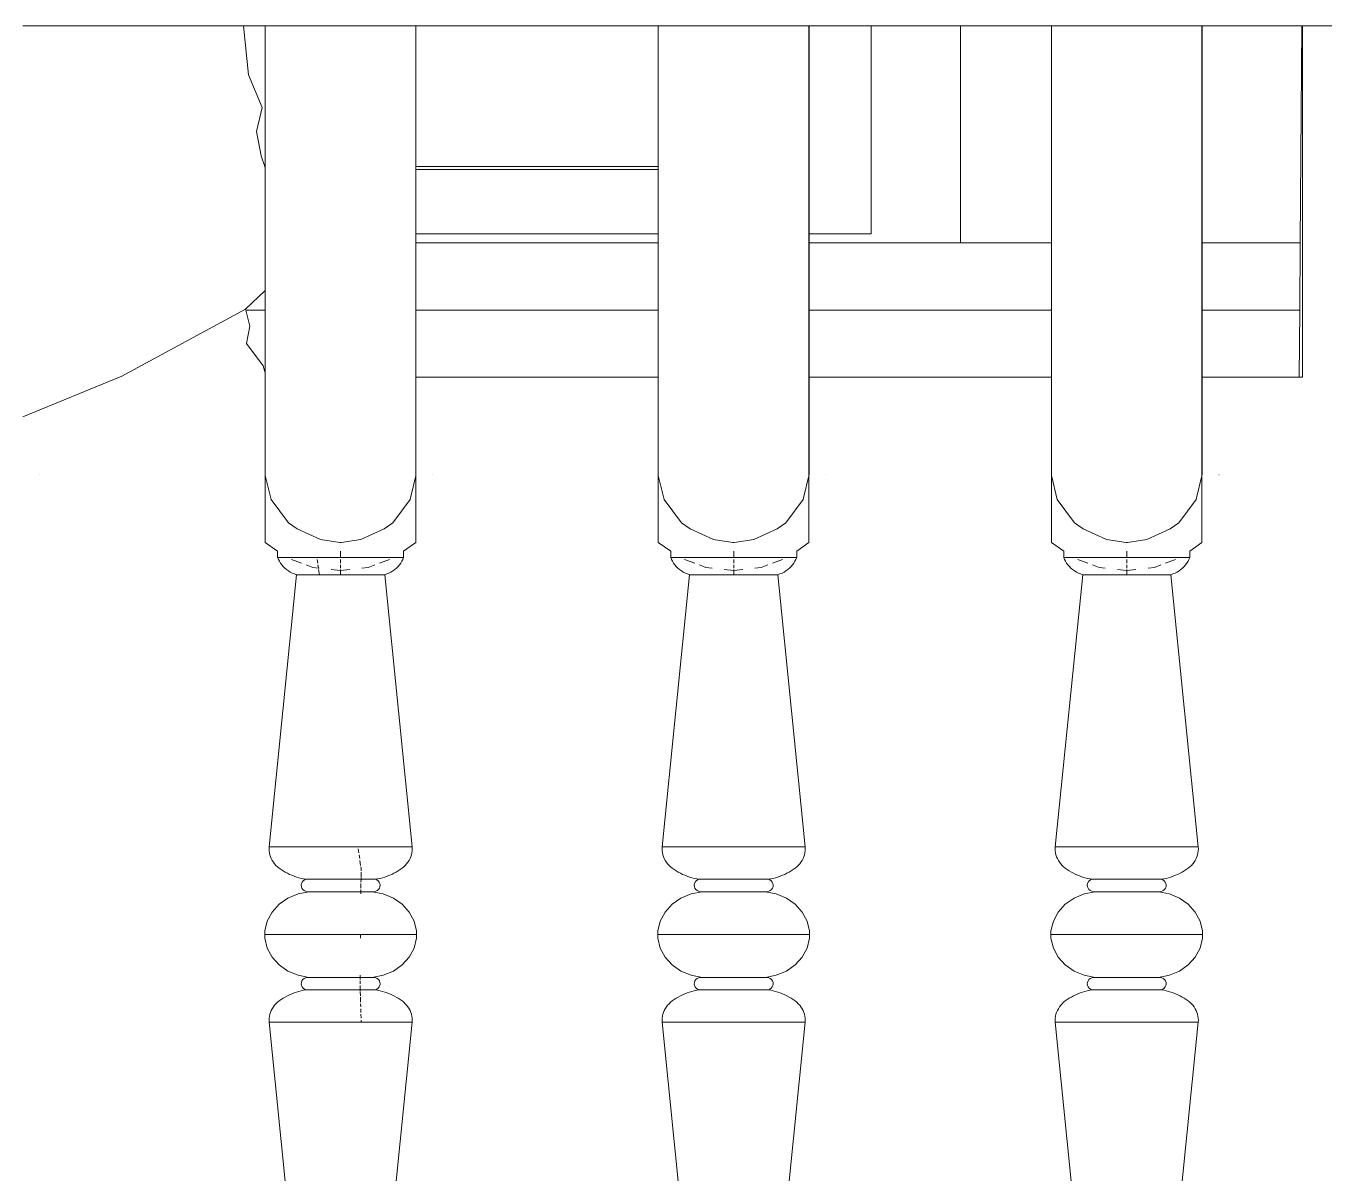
# Model space of a CAD drawing. Header units: inches. Extents: x 16.2 to 49.2, y 7.1 to 20.7.
# Drawn here: x 29.15 to 29.742, y 16.038 to 16.561 of the extents above; entities that cross this region are included whole.
import ezdxf

# ---------------------------------------------------------------- set-up
doc = ezdxf.new("R2010")
doc.units = ezdxf.units.IN
doc.header["$MEASUREMENT"] = 0
doc.layers.add('0inne_gulv', color=252, linetype='Continuous', lineweight=13)

# ---------------------------------------------------------------- blocks, each defined once
blk = doc.blocks.new('DEREK SMALL HOUSE fr')
for p, q in [((-4.56758, -1.63888), (-4.4571, -1.63888)), ((-4.56753, -1.63888), (-4.46695, -1.63888)), ((-4.46472, -1.66121), (-4.46695, -1.63888)), ((-4.46695, -1.63888), (-4.4571, -1.63888)), ((-4.4571, -1.7029), (-4.4571, -1.63888)), ((-4.4571, -1.63888), (-4.38849, -1.63888)), ((-4.38849, -1.63888), (-4.38843, -1.63888)), ((-4.38849, -1.7029), (-4.38849, -1.63888)), ((-4.38849, -1.63888), (-4.27801, -1.63888)), ((-4.38843, -1.63888), (-4.27801, -1.63888)), ((-4.38843, -1.7029), (-4.38843, -1.63888)), ((-4.38843, -1.84342), (-4.38843, -1.63888)), ((-4.27801, -1.7029), (-4.27801, -1.63888)), ((-4.27801, -1.63888), (-4.20939, -1.63888)), ((-4.20939, -1.63888), (-4.20934, -1.63888)), ((-4.20939, -1.73357), (-4.20939, -1.63888)), ((-4.20939, -1.63888), (-4.09891, -1.63888)), ((-4.20934, -1.63888), (-4.18104, -1.63888)), ((-4.20934, -1.73357), (-4.20934, -1.63888)), ((-4.20934, -1.84342), (-4.20934, -1.63888)), ((-4.18104, -1.73357), (-4.18104, -1.63888)), ((-4.18104, -1.63888), (-4.14033, -1.63888)), ((-4.14033, -1.63888), (-4.14033, -1.73773)), ((-4.14033, -1.63888), (-4.09891, -1.63888)), ((-4.09891, -1.73773), (-4.09891, -1.63888)), ((-4.09891, -1.63888), (-4.0303, -1.63888)), ((-4.0303, -1.73773), (-4.0303, -1.63888)), ((-4.0303, -1.63888), (-4.03024, -1.63888)), ((-4.0303, -1.63888), (-3.91982, -1.63888)), ((-4.03024, -1.73773), (-4.03024, -1.63888)), ((-4.03024, -1.63888), (-3.98487, -1.63888)), ((-4.03024, -1.84342), (-4.03024, -1.63888)), ((-3.98557, -1.73773), (-3.98487, -1.63888)), ((-3.98487, -1.63888), (-3.98453, -1.63888)), ((-3.98453, -1.79894), (-3.98453, -1.63888)), ((-3.98453, -1.63888), (-3.91982, -1.63888)), ((-4.45855, -1.676), (-4.46472, -1.66121)), ((-4.46103, -1.68695), (-4.45855, -1.676)), ((-4.45902, -1.69799), (-4.46103, -1.68695)), ((-4.45737, -1.7029), (-4.45902, -1.69799)), ((-4.45737, -1.7029), (-4.4571, -1.7029)), ((-4.4571, -1.70371), (-4.45737, -1.7029)), ((-4.4571, -1.70371), (-4.4571, -1.7029)), ((-4.38849, -1.7029), (-4.38843, -1.7029)), ((-4.38849, -1.70432), (-4.38849, -1.7029)), ((-4.38843, -1.7029), (-4.27801, -1.7029)), ((-4.38843, -1.70432), (-4.38843, -1.7029)), ((-4.27801, -1.70432), (-4.27801, -1.7029)), ((-4.4571, -1.75937), (-4.4571, -1.70371)), ((-4.38849, -1.70432), (-4.38843, -1.70432)), ((-4.38849, -1.73357), (-4.38849, -1.70432)), ((-4.38843, -1.70432), (-4.27801, -1.70432)), ((-4.38843, -1.73357), (-4.38843, -1.70432)), ((-4.27801, -1.73357), (-4.27801, -1.70432)), ((-4.38849, -1.73357), (-4.38843, -1.73357)), ((-4.38849, -1.73773), (-4.38849, -1.73357)), ((-4.38849, -1.73773), (-4.38843, -1.73773)), ((-4.38849, -1.76834), (-4.38849, -1.73773)), ((-4.38843, -1.73357), (-4.27801, -1.73357)), ((-4.38843, -1.73773), (-4.38843, -1.73357)), ((-4.38843, -1.73773), (-4.27801, -1.73773)), ((-4.38843, -1.76834), (-4.38843, -1.73773)), ((-4.27801, -1.73773), (-4.27801, -1.73357)), ((-4.27801, -1.76834), (-4.27801, -1.73773)), ((-4.20939, -1.73357), (-4.20934, -1.73357)), ((-4.20939, -1.73773), (-4.20939, -1.73357)), ((-4.20939, -1.73773), (-4.20934, -1.73773)), ((-4.20939, -1.76834), (-4.20939, -1.73773)), ((-4.20934, -1.73357), (-4.18104, -1.73357)), ((-4.20934, -1.73773), (-4.20934, -1.73357)), ((-4.20934, -1.73773), (-4.14033, -1.73773)), ((-4.20934, -1.76834), (-4.20934, -1.73773)), ((-4.14033, -1.73773), (-4.09891, -1.73773)), ((-4.09891, -1.76834), (-4.09891, -1.73773)), ((-4.0303, -1.73773), (-4.03024, -1.73773)), ((-4.0303, -1.76834), (-4.0303, -1.73773)), ((-4.03024, -1.73773), (-3.98557, -1.73773)), ((-4.03024, -1.76834), (-4.03024, -1.73773)), ((-3.98578, -1.76834), (-3.98557, -1.73773)), ((-4.46615, -1.76786), (-4.4571, -1.75937)), ((-4.4571, -1.76834), (-4.4571, -1.75937)), ((-4.52243, -1.79848), (-4.46615, -1.76786)), ((-4.46603, -1.76834), (-4.46615, -1.76786)), ((-4.46603, -1.76834), (-4.4571, -1.76834)), ((-4.46417, -1.77562), (-4.46603, -1.76834)), ((-4.4571, -1.79684), (-4.4571, -1.76834)), ((-4.38849, -1.76834), (-4.38843, -1.76834)), ((-4.38849, -1.79894), (-4.38849, -1.76834)), ((-4.38843, -1.76834), (-4.27801, -1.76834)), ((-4.38843, -1.79894), (-4.38843, -1.76834)), ((-4.27801, -1.79894), (-4.27801, -1.76834)), ((-4.20939, -1.76834), (-4.20934, -1.76834)), ((-4.20939, -1.79894), (-4.20939, -1.76834)), ((-4.20934, -1.76834), (-4.09891, -1.76834)), ((-4.20934, -1.79894), (-4.20934, -1.76834)), ((-4.09891, -1.79894), (-4.09891, -1.76834)), ((-4.0303, -1.76834), (-4.03024, -1.76834)), ((-4.0303, -1.79894), (-4.0303, -1.76834)), ((-4.03024, -1.76834), (-3.98578, -1.76834)), ((-4.03024, -1.79894), (-4.03024, -1.76834)), ((-3.986, -1.79894), (-3.98578, -1.76834)), ((-4.4657, -1.78349), (-4.46417, -1.77562)), ((-4.45804, -1.79378), (-4.4657, -1.78349)), ((-4.4571, -1.79684), (-4.45804, -1.79378)), ((-4.4571, -1.79684), (-4.4571, -1.84371)), ((-4.56753, -1.81701), (-4.52243, -1.79848)), ((-4.38849, -1.79894), (-4.38843, -1.79894)), ((-4.38849, -1.84342), (-4.38849, -1.79894)), ((-4.38843, -1.79894), (-4.27801, -1.79894)), ((-4.38843, -1.84342), (-4.38843, -1.79894)), ((-4.27801, -1.79894), (-4.27801, -1.84371)), ((-4.20939, -1.79894), (-4.20934, -1.79894)), ((-4.20939, -1.84342), (-4.20939, -1.79894)), ((-4.20934, -1.79894), (-4.09891, -1.79894)), ((-4.20934, -1.84342), (-4.20934, -1.79894)), ((-4.09891, -1.79894), (-4.09891, -1.84371)), ((-4.0303, -1.79894), (-4.03024, -1.79894)), ((-4.0303, -1.84342), (-4.0303, -1.79894)), ((-4.03024, -1.79894), (-3.986, -1.79894)), ((-4.03024, -1.84342), (-4.03024, -1.79894)), ((-3.986, -1.79894), (-3.98453, -1.79894)), ((-4.55985, -1.84342), (-4.55982, -1.84342)), ((-4.45447, -1.85467), (-4.4571, -1.84371)), ((-4.4571, -1.87426), (-4.4571, -1.84371)), ((-4.38849, -1.8438), (-4.39078, -1.85321)), ((-4.38849, -1.84342), (-4.38851, -1.84349)), ((-4.38849, -1.84346), (-4.38851, -1.84349)), ((-4.38851, -1.84349), (-4.38849, -1.84361)), ((-4.38843, -1.84342), (-4.38849, -1.84342)), ((-4.38849, -1.84346), (-4.38849, -1.84342)), ((-4.38849, -1.84359), (-4.38849, -1.84342)), ((-4.38843, -1.84342), (-4.38849, -1.84342)), ((-4.38849, -1.84366), (-4.38849, -1.84359)), ((-4.38849, -1.84361), (-4.38849, -1.84366)), ((-4.38849, -1.84371), (-4.38849, -1.84366)), ((-4.38849, -1.8438), (-4.38849, -1.84371)), ((-4.38849, -1.87426), (-4.38849, -1.8438)), ((-4.38846, -1.84342), (-4.38843, -1.84342)), ((-4.38075, -1.84342), (-4.38072, -1.84342)), ((-4.27538, -1.85467), (-4.27801, -1.84371)), ((-4.27801, -1.87426), (-4.27801, -1.84371)), ((-4.20939, -1.8438), (-4.21169, -1.85321)), ((-4.20939, -1.84342), (-4.20941, -1.84349)), ((-4.20939, -1.84346), (-4.20941, -1.84349)), ((-4.20941, -1.84349), (-4.20939, -1.84361)), ((-4.20934, -1.84342), (-4.20939, -1.84342)), ((-4.20939, -1.84346), (-4.20939, -1.84342)), ((-4.20939, -1.84359), (-4.20939, -1.84342)), ((-4.20934, -1.84342), (-4.20939, -1.84342)), ((-4.20939, -1.84366), (-4.20939, -1.84359)), ((-4.20939, -1.84361), (-4.20939, -1.84366)), ((-4.20939, -1.84371), (-4.20939, -1.84366)), ((-4.20939, -1.84371), (-4.20939, -1.8438)), ((-4.20939, -1.87426), (-4.20939, -1.8438)), ((-4.20937, -1.84342), (-4.20934, -1.84342)), ((-4.20166, -1.84342), (-4.20163, -1.84342)), ((-4.09628, -1.85467), (-4.09891, -1.84371)), ((-4.09891, -1.87426), (-4.09891, -1.84371)), ((-4.0303, -1.8438), (-4.03259, -1.85321)), ((-4.0303, -1.84342), (-4.03032, -1.84349)), ((-4.0303, -1.84346), (-4.03032, -1.84349)), ((-4.03032, -1.84349), (-4.0303, -1.84361)), ((-4.03024, -1.84342), (-4.0303, -1.84342)), ((-4.0303, -1.84346), (-4.0303, -1.84342)), ((-4.0303, -1.84359), (-4.0303, -1.84342)), ((-4.03024, -1.84342), (-4.0303, -1.84342)), ((-4.0303, -1.84366), (-4.0303, -1.84359)), ((-4.0303, -1.84361), (-4.0303, -1.84366)), ((-4.0303, -1.84371), (-4.0303, -1.84366)), ((-4.0303, -1.84371), (-4.0303, -1.8438)), ((-4.0303, -1.87426), (-4.0303, -1.8438)), ((-4.03027, -1.84342), (-4.03024, -1.84342)), ((-4.02256, -1.84342), (-4.02254, -1.84342)), ((-4.45447, -1.85467), (-4.44659, -1.86519)), ((-4.39113, -1.85467), (-4.39901, -1.86519)), ((-4.39078, -1.85321), (-4.39113, -1.85467)), ((-4.27538, -1.85467), (-4.26749, -1.86519)), ((-4.21203, -1.85467), (-4.21992, -1.86519)), ((-4.21169, -1.85321), (-4.21203, -1.85467)), ((-4.09628, -1.85467), (-4.0884, -1.86519)), ((-4.03294, -1.85467), (-4.04082, -1.86519)), ((-4.03259, -1.85321), (-4.03294, -1.85467)), ((-4.38849, -1.85758), (-4.38843, -1.85758)), ((-4.20939, -1.85758), (-4.20934, -1.85758)), ((-4.0303, -1.85758), (-4.03024, -1.85758)), ((-4.44659, -1.86519), (-4.44262, -1.86804)), ((-4.44262, -1.86804), (-4.432, -1.87285)), ((-4.40298, -1.86804), (-4.4136, -1.87285)), ((-4.40298, -1.86804), (-4.39901, -1.86519)), ((-4.26749, -1.86519), (-4.26352, -1.86804)), ((-4.26352, -1.86804), (-4.2529, -1.87285)), ((-4.22389, -1.86804), (-4.23451, -1.87285)), ((-4.22389, -1.86804), (-4.21992, -1.86519)), ((-4.0884, -1.86519), (-4.08443, -1.86804)), ((-4.08443, -1.86804), (-4.07381, -1.87285)), ((-4.0448, -1.86804), (-4.05541, -1.87285)), ((-4.0448, -1.86804), (-4.04082, -1.86519)), ((-4.45716, -1.87422), (-4.4571, -1.87426)), ((-4.4571, -1.87426), (-4.45148, -1.87815)), ((-4.4231, -1.87422), (-4.432, -1.87285)), ((-4.4228, -1.87425), (-4.4231, -1.87422)), ((-4.4228, -1.87425), (-4.4225, -1.87422)), ((-4.4228, -1.87425), (-4.4228, -1.87422)), ((-4.4136, -1.87285), (-4.4225, -1.87422)), ((-4.39406, -1.8781), (-4.38849, -1.87426)), ((-4.38849, -1.87426), (-4.38844, -1.87422)), ((-4.27807, -1.87422), (-4.27801, -1.87426)), ((-4.27801, -1.87426), (-4.27238, -1.87815)), ((-4.24401, -1.87422), (-4.2529, -1.87285)), ((-4.24371, -1.87425), (-4.24401, -1.87422)), ((-4.24371, -1.87425), (-4.2434, -1.87422)), ((-4.24371, -1.87425), (-4.24371, -1.87422)), ((-4.23451, -1.87285), (-4.2434, -1.87422)), ((-4.21496, -1.8781), (-4.20939, -1.87426)), ((-4.20939, -1.87426), (-4.20934, -1.87422)), ((-4.09897, -1.87422), (-4.09891, -1.87426)), ((-4.09891, -1.87426), (-4.09329, -1.87815)), ((-4.06491, -1.87422), (-4.07381, -1.87285)), ((-4.06461, -1.87425), (-4.06491, -1.87422)), ((-4.06461, -1.87425), (-4.06431, -1.87422)), ((-4.06461, -1.87425), (-4.06461, -1.87422)), ((-4.05541, -1.87285), (-4.06431, -1.87422)), ((-4.03587, -1.8781), (-4.0303, -1.87426)), ((-4.0303, -1.87426), (-4.03025, -1.87422)), ((-4.45148, -1.87815), (-4.45148, -1.881)), ((-4.42277, -1.87813), (-4.42277, -1.881)), ((-4.39406, -1.8781), (-4.39405, -1.881)), ((-4.27238, -1.87815), (-4.27238, -1.881)), ((-4.24367, -1.87813), (-4.24367, -1.881)), ((-4.21496, -1.8781), (-4.21496, -1.881)), ((-4.09329, -1.87815), (-4.09329, -1.881)), ((-4.06458, -1.87813), (-4.06458, -1.881)), ((-4.03587, -1.8781), (-4.03587, -1.881)), ((-4.45148, -1.881), (-4.45111, -1.8819)), ((-4.45148, -1.881), (-4.42277, -1.881)), ((-4.45111, -1.8819), (-4.45067, -1.88277)), ((-4.45067, -1.88277), (-4.45016, -1.8836)), ((-4.45016, -1.8836), (-4.44957, -1.8844)), ((-4.44957, -1.8844), (-4.44892, -1.88515)), ((-4.44892, -1.88515), (-4.4482, -1.88586)), ((-4.4482, -1.88586), (-4.44742, -1.88651)), ((-4.44742, -1.88651), (-4.44659, -1.88711)), ((-4.44513, -1.8819), (-4.44055, -1.8836)), ((-4.43841, -1.8844), (-4.43541, -1.88552)), ((-4.43541, -1.88552), (-4.43289, -1.88586)), ((-4.43321, -1.8836), (-4.43345, -1.8819)), ((-4.43289, -1.88586), (-4.4331, -1.8844)), ((-4.43289, -1.88586), (-4.43254, -1.88586)), ((-4.43247, -1.88887), (-4.4328, -1.88651)), ((-4.42704, -1.88651), (-4.42284, -1.88701)), ((-4.42277, -1.881), (-4.39405, -1.881)), ((-4.42277, -1.8836), (-4.42277, -1.8819)), ((-4.42277, -1.88586), (-4.42277, -1.8844)), ((-4.42277, -1.88701), (-4.42277, -1.88651)), ((-4.42276, -1.88701), (-4.41856, -1.88651)), ((-4.41306, -1.88586), (-4.41019, -1.88552)), ((-4.41019, -1.88552), (-4.40719, -1.8844)), ((-4.40505, -1.8836), (-4.40048, -1.8819)), ((-4.39811, -1.88651), (-4.39894, -1.88711)), ((-4.39733, -1.88586), (-4.39811, -1.88651)), ((-4.39662, -1.88515), (-4.39733, -1.88586)), ((-4.39596, -1.8844), (-4.39662, -1.88515)), ((-4.39538, -1.8836), (-4.39596, -1.8844)), ((-4.39486, -1.88277), (-4.39538, -1.8836)), ((-4.39442, -1.8819), (-4.39486, -1.88277)), ((-4.39405, -1.881), (-4.39442, -1.8819)), ((-4.27238, -1.881), (-4.27202, -1.8819)), ((-4.27238, -1.881), (-4.24367, -1.881)), ((-4.27202, -1.8819), (-4.27158, -1.88277)), ((-4.27158, -1.88277), (-4.27106, -1.8836)), ((-4.27106, -1.8836), (-4.27048, -1.8844)), ((-4.27048, -1.8844), (-4.26982, -1.88515)), ((-4.26982, -1.88515), (-4.26911, -1.88586)), ((-4.26911, -1.88586), (-4.26833, -1.88651)), ((-4.26833, -1.88651), (-4.2675, -1.88711)), ((-4.26603, -1.8819), (-4.26145, -1.8836)), ((-4.25931, -1.8844), (-4.25631, -1.88552)), ((-4.25631, -1.88552), (-4.25344, -1.88586)), ((-4.24795, -1.88651), (-4.24375, -1.88701)), ((-4.24367, -1.881), (-4.21496, -1.881)), ((-4.24367, -1.8836), (-4.24367, -1.8819)), ((-4.24367, -1.88586), (-4.24367, -1.8844)), ((-4.24367, -1.88701), (-4.23947, -1.88651)), ((-4.24367, -1.88701), (-4.24367, -1.88651)), ((-4.23397, -1.88586), (-4.2311, -1.88552)), ((-4.2311, -1.88552), (-4.2281, -1.8844)), ((-4.22596, -1.8836), (-4.22138, -1.8819)), ((-4.21901, -1.88651), (-4.21984, -1.88711)), ((-4.21824, -1.88586), (-4.21901, -1.88651)), ((-4.21752, -1.88515), (-4.21824, -1.88586)), ((-4.21687, -1.8844), (-4.21752, -1.88515)), ((-4.21628, -1.8836), (-4.21687, -1.8844)), ((-4.21577, -1.88277), (-4.21628, -1.8836)), ((-4.21532, -1.8819), (-4.21577, -1.88277)), ((-4.21496, -1.881), (-4.21532, -1.8819)), ((-4.09329, -1.881), (-4.09292, -1.8819)), ((-4.09329, -1.881), (-4.06458, -1.881)), ((-4.09292, -1.8819), (-4.09248, -1.88277)), ((-4.09248, -1.88277), (-4.09197, -1.8836)), ((-4.09197, -1.8836), (-4.09138, -1.8844)), ((-4.09138, -1.8844), (-4.09073, -1.88515)), ((-4.09073, -1.88515), (-4.09001, -1.88586)), ((-4.09001, -1.88586), (-4.08924, -1.88651)), ((-4.08924, -1.88651), (-4.0884, -1.88711)), ((-4.08694, -1.8819), (-4.08236, -1.8836)), ((-4.08022, -1.8844), (-4.07722, -1.88552)), ((-4.07722, -1.88552), (-4.07435, -1.88586)), ((-4.06885, -1.88651), (-4.06465, -1.88701)), ((-4.06458, -1.881), (-4.03587, -1.881)), ((-4.06458, -1.8836), (-4.06458, -1.8819)), ((-4.06458, -1.88586), (-4.06458, -1.8844)), ((-4.06458, -1.88701), (-4.06458, -1.88651)), ((-4.06457, -1.88701), (-4.06037, -1.88651)), ((-4.05487, -1.88586), (-4.05201, -1.88552)), ((-4.05201, -1.88552), (-4.049, -1.8844)), ((-4.04686, -1.8836), (-4.04229, -1.8819)), ((-4.03992, -1.88651), (-4.04075, -1.88711)), ((-4.03914, -1.88586), (-4.03992, -1.88651)), ((-4.03843, -1.88515), (-4.03914, -1.88586)), ((-4.03777, -1.8844), (-4.03843, -1.88515)), ((-4.03719, -1.8836), (-4.03777, -1.8844)), ((-4.03667, -1.88277), (-4.03719, -1.8836)), ((-4.03623, -1.8819), (-4.03667, -1.88277)), ((-4.03587, -1.881), (-4.03623, -1.8819)), ((-4.44283, -1.88887), (-4.45537, -2.01288)), ((-4.44659, -1.88711), (-4.44571, -1.88765)), ((-4.44571, -1.88765), (-4.44479, -1.88812)), ((-4.44479, -1.88812), (-4.44383, -1.88853)), ((-4.44383, -1.88853), (-4.44283, -1.88887)), ((-4.43247, -1.88887), (-4.44283, -1.88887)), ((-4.4027, -1.88887), (-4.43247, -1.88887)), ((-4.42277, -1.88887), (-4.42277, -1.88701)), ((-4.4017, -1.88853), (-4.4027, -1.88887)), ((-4.4027, -1.88887), (-4.39017, -2.01288)), ((-4.40074, -1.88812), (-4.4017, -1.88853)), ((-4.39982, -1.88765), (-4.40074, -1.88812)), ((-4.39894, -1.88711), (-4.39982, -1.88765)), ((-4.26374, -1.88887), (-4.27627, -2.01288)), ((-4.2675, -1.88711), (-4.26662, -1.88765)), ((-4.26662, -1.88765), (-4.2657, -1.88812)), ((-4.2657, -1.88812), (-4.26473, -1.88853)), ((-4.26473, -1.88853), (-4.26374, -1.88887)), ((-4.2236, -1.88887), (-4.26374, -1.88887)), ((-4.24367, -1.88887), (-4.24367, -1.88701)), ((-4.22261, -1.88853), (-4.2236, -1.88887)), ((-4.2236, -1.88887), (-4.21107, -2.01288)), ((-4.22165, -1.88812), (-4.22261, -1.88853)), ((-4.22072, -1.88765), (-4.22165, -1.88812)), ((-4.21984, -1.88711), (-4.22072, -1.88765)), ((-4.08464, -1.88887), (-4.09718, -2.01288)), ((-4.0884, -1.88711), (-4.08753, -1.88765)), ((-4.08753, -1.88765), (-4.0866, -1.88812)), ((-4.0866, -1.88812), (-4.08564, -1.88853)), ((-4.08564, -1.88853), (-4.08464, -1.88887)), ((-4.04451, -1.88887), (-4.08464, -1.88887)), ((-4.06458, -1.88887), (-4.06458, -1.88701)), ((-4.04351, -1.88853), (-4.04451, -1.88887)), ((-4.04451, -1.88887), (-4.03198, -2.01288)), ((-4.04255, -1.88812), (-4.04351, -1.88853)), ((-4.04163, -1.88765), (-4.04255, -1.88812)), ((-4.04075, -1.88711), (-4.04163, -1.88765)), ((-4.45537, -2.01288), (-4.4554, -2.01379)), ((-4.4554, -2.01379), (-4.45535, -2.0147)), ((-4.45537, -2.01288), (-4.39017, -2.01288)), ((-4.45535, -2.0147), (-4.45522, -2.0156)), ((-4.45522, -2.0156), (-4.45502, -2.0165)), ((-4.45502, -2.0165), (-4.45473, -2.01737)), ((-4.41447, -2.0156), (-4.41473, -2.01379)), ((-4.41409, -2.01822), (-4.41434, -2.0165)), ((-4.39051, -2.0165), (-4.3908, -2.01737)), ((-4.39031, -2.0156), (-4.39051, -2.0165)), ((-4.39018, -2.0147), (-4.39031, -2.0156)), ((-4.39013, -2.01379), (-4.39018, -2.0147)), ((-4.39017, -2.01288), (-4.39013, -2.01379)), ((-4.27627, -2.01288), (-4.27631, -2.01379)), ((-4.27631, -2.01379), (-4.27626, -2.0147)), ((-4.27627, -2.01288), (-4.21107, -2.01288)), ((-4.27626, -2.0147), (-4.27613, -2.0156)), ((-4.27613, -2.0156), (-4.27592, -2.0165)), ((-4.27592, -2.0165), (-4.27564, -2.01737)), ((-4.21142, -2.0165), (-4.2117, -2.01737)), ((-4.21121, -2.0156), (-4.21142, -2.0165)), ((-4.21109, -2.0147), (-4.21121, -2.0156)), ((-4.21104, -2.01379), (-4.21109, -2.0147)), ((-4.21107, -2.01288), (-4.21104, -2.01379)), ((-4.09718, -2.01288), (-4.09721, -2.01379)), ((-4.09721, -2.01379), (-4.09716, -2.0147)), ((-4.09718, -2.01288), (-4.03198, -2.01288)), ((-4.09716, -2.0147), (-4.09704, -2.0156)), ((-4.09704, -2.0156), (-4.09683, -2.0165)), ((-4.09683, -2.0165), (-4.09654, -2.01737)), ((-4.03233, -2.0165), (-4.03261, -2.01737)), ((-4.03212, -2.0156), (-4.03233, -2.0165)), ((-4.03199, -2.0147), (-4.03212, -2.0156)), ((-4.03194, -2.01379), (-4.03199, -2.0147)), ((-4.03198, -2.01288), (-4.03194, -2.01379)), ((-4.45473, -2.01737), (-4.45437, -2.01822)), ((-4.45437, -2.01822), (-4.45394, -2.01904)), ((-4.45394, -2.01904), (-4.45343, -2.01983)), ((-4.45343, -2.01983), (-4.45286, -2.02059)), ((-4.45286, -2.02059), (-4.45222, -2.02129)), ((-4.45222, -2.02129), (-4.45152, -2.02195)), ((-4.45152, -2.02195), (-4.45076, -2.02256)), ((-4.45076, -2.02256), (-4.44987, -2.0232)), ((-4.41365, -2.02129), (-4.41398, -2.01904)), ((-4.41344, -2.02277), (-4.41356, -2.02195)), ((-4.41345, -2.0238), (-4.41344, -2.02277)), ((-4.39477, -2.02256), (-4.39566, -2.0232)), ((-4.39401, -2.02195), (-4.39477, -2.02256)), ((-4.39331, -2.02129), (-4.39401, -2.02195)), ((-4.39268, -2.02059), (-4.39331, -2.02129)), ((-4.3921, -2.01983), (-4.39268, -2.02059)), ((-4.3916, -2.01904), (-4.3921, -2.01983)), ((-4.39116, -2.01822), (-4.3916, -2.01904)), ((-4.3908, -2.01737), (-4.39116, -2.01822)), ((-4.27564, -2.01737), (-4.27528, -2.01822)), ((-4.27528, -2.01822), (-4.27484, -2.01904)), ((-4.27484, -2.01904), (-4.27434, -2.01983)), ((-4.27434, -2.01983), (-4.27376, -2.02059)), ((-4.27376, -2.02059), (-4.27312, -2.02129)), ((-4.27312, -2.02129), (-4.27242, -2.02195)), ((-4.27242, -2.02195), (-4.27167, -2.02256)), ((-4.27167, -2.02256), (-4.27078, -2.0232)), ((-4.21567, -2.02256), (-4.21657, -2.0232)), ((-4.21492, -2.02195), (-4.21567, -2.02256)), ((-4.21422, -2.02129), (-4.21492, -2.02195)), ((-4.21358, -2.02059), (-4.21422, -2.02129)), ((-4.21301, -2.01983), (-4.21358, -2.02059)), ((-4.2125, -2.01904), (-4.21301, -2.01983)), ((-4.21207, -2.01822), (-4.2125, -2.01904)), ((-4.2117, -2.01737), (-4.21207, -2.01822)), ((-4.09654, -2.01737), (-4.09618, -2.01822)), ((-4.09618, -2.01822), (-4.09575, -2.01904)), ((-4.09575, -2.01904), (-4.09524, -2.01983)), ((-4.09524, -2.01983), (-4.09467, -2.02059)), ((-4.09467, -2.02059), (-4.09403, -2.02129)), ((-4.09403, -2.02129), (-4.09333, -2.02195)), ((-4.09333, -2.02195), (-4.09257, -2.02256)), ((-4.09257, -2.02256), (-4.09168, -2.0232)), ((-4.03658, -2.02256), (-4.03747, -2.0232)), ((-4.03582, -2.02195), (-4.03658, -2.02256)), ((-4.03513, -2.02129), (-4.03582, -2.02195)), ((-4.03449, -2.02059), (-4.03513, -2.02129)), ((-4.03391, -2.01983), (-4.03449, -2.02059)), ((-4.03341, -2.01904), (-4.03391, -2.01983)), ((-4.03297, -2.01822), (-4.03341, -2.01904)), ((-4.03261, -2.01737), (-4.03297, -2.01822)), ((-4.44987, -2.0232), (-4.44895, -2.0238)), ((-4.44895, -2.0238), (-4.448, -2.02436)), ((-4.448, -2.02436), (-4.44703, -2.02488)), ((-4.44703, -2.02488), (-4.44603, -2.02537)), ((-4.44603, -2.02537), (-4.44501, -2.02582)), ((-4.44501, -2.02582), (-4.44397, -2.02623)), ((-4.44397, -2.02623), (-4.44291, -2.02659)), ((-4.44291, -2.02659), (-4.44183, -2.02692)), ((-4.44183, -2.02692), (-4.44074, -2.0272)), ((-4.44074, -2.0272), (-4.43963, -2.02744)), ((-4.43984, -2.02839), (-4.44031, -2.02895)), ((-4.43923, -2.02794), (-4.43984, -2.02839)), ((-4.43963, -2.02744), (-4.43852, -2.02764)), ((-4.43852, -2.02764), (-4.43923, -2.02794)), ((-4.43852, -2.02764), (-4.41348, -2.02764)), ((-4.41349, -2.02895), (-4.41348, -2.02764)), ((-4.41348, -2.02764), (-4.41348, -2.02692)), ((-4.40701, -2.02764), (-4.41348, -2.02764)), ((-4.41347, -2.02659), (-4.41346, -2.02436)), ((-4.4059, -2.02744), (-4.40701, -2.02764)), ((-4.40701, -2.02764), (-4.4063, -2.02794)), ((-4.4063, -2.02794), (-4.40569, -2.02839)), ((-4.40479, -2.0272), (-4.4059, -2.02744)), ((-4.40569, -2.02839), (-4.40522, -2.02895)), ((-4.4037, -2.02692), (-4.40479, -2.0272)), ((-4.40263, -2.02659), (-4.4037, -2.02692)), ((-4.40157, -2.02623), (-4.40263, -2.02659)), ((-4.40052, -2.02582), (-4.40157, -2.02623)), ((-4.3995, -2.02537), (-4.40052, -2.02582)), ((-4.3985, -2.02488), (-4.3995, -2.02537)), ((-4.39753, -2.02436), (-4.3985, -2.02488)), ((-4.39658, -2.0238), (-4.39753, -2.02436)), ((-4.39566, -2.0232), (-4.39658, -2.0238)), ((-4.27078, -2.0232), (-4.26986, -2.0238)), ((-4.26986, -2.0238), (-4.26891, -2.02436)), ((-4.26891, -2.02436), (-4.26794, -2.02488)), ((-4.26794, -2.02488), (-4.26694, -2.02537)), ((-4.26694, -2.02537), (-4.26591, -2.02582)), ((-4.26591, -2.02582), (-4.26487, -2.02623)), ((-4.26487, -2.02623), (-4.26381, -2.02659)), ((-4.26381, -2.02659), (-4.26273, -2.02692)), ((-4.26273, -2.02692), (-4.26164, -2.0272)), ((-4.26164, -2.0272), (-4.26054, -2.02744)), ((-4.26074, -2.02839), (-4.26121, -2.02895)), ((-4.26013, -2.02794), (-4.26074, -2.02839)), ((-4.26054, -2.02744), (-4.25942, -2.02764)), ((-4.25942, -2.02764), (-4.26013, -2.02794)), ((-4.25942, -2.02764), (-4.22792, -2.02764)), ((-4.2268, -2.02744), (-4.22792, -2.02764)), ((-4.22792, -2.02764), (-4.22721, -2.02794)), ((-4.22721, -2.02794), (-4.2266, -2.02839)), ((-4.2257, -2.0272), (-4.2268, -2.02744)), ((-4.2266, -2.02839), (-4.22613, -2.02895)), ((-4.22461, -2.02692), (-4.2257, -2.0272)), ((-4.22353, -2.02659), (-4.22461, -2.02692)), ((-4.22247, -2.02623), (-4.22353, -2.02659)), ((-4.22143, -2.02582), (-4.22247, -2.02623)), ((-4.22041, -2.02537), (-4.22143, -2.02582)), ((-4.21941, -2.02488), (-4.22041, -2.02537)), ((-4.21843, -2.02436), (-4.21941, -2.02488)), ((-4.21749, -2.0238), (-4.21843, -2.02436)), ((-4.21657, -2.0232), (-4.21749, -2.0238)), ((-4.09168, -2.0232), (-4.09076, -2.0238)), ((-4.09076, -2.0238), (-4.08981, -2.02436)), ((-4.08981, -2.02436), (-4.08884, -2.02488)), ((-4.08884, -2.02488), (-4.08784, -2.02537)), ((-4.08784, -2.02537), (-4.08682, -2.02582)), ((-4.08682, -2.02582), (-4.08578, -2.02623)), ((-4.08578, -2.02623), (-4.08472, -2.02659)), ((-4.08472, -2.02659), (-4.08364, -2.02692)), ((-4.08364, -2.02692), (-4.08255, -2.0272)), ((-4.08255, -2.0272), (-4.08144, -2.02744)), ((-4.08165, -2.02839), (-4.08212, -2.02895)), ((-4.08104, -2.02794), (-4.08165, -2.02839)), ((-4.08144, -2.02744), (-4.08033, -2.02764)), ((-4.08033, -2.02764), (-4.08104, -2.02794)), ((-4.08033, -2.02764), (-4.04883, -2.02764)), ((-4.04771, -2.02744), (-4.04883, -2.02764)), ((-4.04883, -2.02764), (-4.04811, -2.02794)), ((-4.04811, -2.02794), (-4.04751, -2.02839)), ((-4.04661, -2.0272), (-4.04771, -2.02744)), ((-4.04751, -2.02839), (-4.04703, -2.02895)), ((-4.04551, -2.02692), (-4.04661, -2.0272)), ((-4.04444, -2.02659), (-4.04551, -2.02692)), ((-4.04338, -2.02623), (-4.04444, -2.02659)), ((-4.04233, -2.02582), (-4.04338, -2.02623)), ((-4.04131, -2.02537), (-4.04233, -2.02582)), ((-4.04031, -2.02488), (-4.04131, -2.02537)), ((-4.03934, -2.02436), (-4.04031, -2.02488)), ((-4.03839, -2.0238), (-4.03934, -2.02436)), ((-4.03747, -2.0232), (-4.03839, -2.0238)), ((-4.44218, -2.03424), (-4.44679, -2.03617)), ((-4.4372, -2.03331), (-4.44218, -2.03424)), ((-4.44062, -2.0296), (-4.44074, -2.0303)), ((-4.44074, -2.0303), (-4.44067, -2.031)), ((-4.44067, -2.031), (-4.44042, -2.03167)), ((-4.44031, -2.02895), (-4.44062, -2.0296)), ((-4.44042, -2.03167), (-4.44, -2.03227)), ((-4.44, -2.03227), (-4.43943, -2.03275)), ((-4.43943, -2.03275), (-4.43874, -2.0331)), ((-4.43874, -2.0331), (-4.43798, -2.03329)), ((-4.43798, -2.03329), (-4.4372, -2.03331)), ((-4.4372, -2.03331), (-4.41353, -2.03331)), ((-4.41354, -2.03424), (-4.41353, -2.03331)), ((-4.41353, -2.03331), (-4.41352, -2.03227)), ((-4.40833, -2.03331), (-4.41353, -2.03331)), ((-4.41352, -2.03167), (-4.4135, -2.0296)), ((-4.40755, -2.03329), (-4.40833, -2.03331)), ((-4.40833, -2.03331), (-4.40336, -2.03424)), ((-4.40679, -2.0331), (-4.40755, -2.03329)), ((-4.40611, -2.03275), (-4.40679, -2.0331)), ((-4.40554, -2.03227), (-4.40611, -2.03275)), ((-4.40511, -2.03167), (-4.40554, -2.03227)), ((-4.40522, -2.02895), (-4.40492, -2.0296)), ((-4.40486, -2.031), (-4.40511, -2.03167)), ((-4.40492, -2.0296), (-4.40479, -2.0303)), ((-4.40479, -2.0303), (-4.40486, -2.031)), ((-4.40336, -2.03424), (-4.39874, -2.03617)), ((-4.26308, -2.03424), (-4.26769, -2.03617)), ((-4.2581, -2.03331), (-4.26308, -2.03424)), ((-4.26152, -2.0296), (-4.26165, -2.0303)), ((-4.26165, -2.0303), (-4.26158, -2.031)), ((-4.26158, -2.031), (-4.26133, -2.03167)), ((-4.26121, -2.02895), (-4.26152, -2.0296)), ((-4.26133, -2.03167), (-4.2609, -2.03227)), ((-4.2609, -2.03227), (-4.26033, -2.03275)), ((-4.26033, -2.03275), (-4.25965, -2.0331)), ((-4.25965, -2.0331), (-4.25889, -2.03329)), ((-4.25889, -2.03329), (-4.2581, -2.03331)), ((-4.2581, -2.03331), (-4.22924, -2.03331)), ((-4.22845, -2.03329), (-4.22924, -2.03331)), ((-4.22924, -2.03331), (-4.22426, -2.03424)), ((-4.2277, -2.0331), (-4.22845, -2.03329)), ((-4.22701, -2.03275), (-4.2277, -2.0331)), ((-4.22644, -2.03227), (-4.22701, -2.03275)), ((-4.22602, -2.03167), (-4.22644, -2.03227)), ((-4.22613, -2.02895), (-4.22582, -2.0296)), ((-4.22576, -2.031), (-4.22602, -2.03167)), ((-4.22582, -2.0296), (-4.2257, -2.0303)), ((-4.2257, -2.0303), (-4.22576, -2.031)), ((-4.22426, -2.03424), (-4.21965, -2.03617)), ((-4.08399, -2.03424), (-4.0886, -2.03617)), ((-4.07901, -2.03331), (-4.08399, -2.03424)), ((-4.08243, -2.0296), (-4.08255, -2.0303)), ((-4.08255, -2.0303), (-4.08248, -2.031)), ((-4.08248, -2.031), (-4.08223, -2.03167)), ((-4.08212, -2.02895), (-4.08243, -2.0296)), ((-4.08223, -2.03167), (-4.08181, -2.03227)), ((-4.08181, -2.03227), (-4.08124, -2.03275)), ((-4.08124, -2.03275), (-4.08055, -2.0331)), ((-4.08055, -2.0331), (-4.0798, -2.03329)), ((-4.0798, -2.03329), (-4.07901, -2.03331)), ((-4.07901, -2.03331), (-4.05014, -2.03331)), ((-4.04936, -2.03329), (-4.05014, -2.03331)), ((-4.05014, -2.03331), (-4.04517, -2.03424)), ((-4.0486, -2.0331), (-4.04936, -2.03329)), ((-4.04792, -2.03275), (-4.0486, -2.0331)), ((-4.04735, -2.03227), (-4.04792, -2.03275)), ((-4.04692, -2.03167), (-4.04735, -2.03227)), ((-4.04703, -2.02895), (-4.04673, -2.0296)), ((-4.04667, -2.031), (-4.04692, -2.03167)), ((-4.04673, -2.0296), (-4.0466, -2.0303)), ((-4.0466, -2.0303), (-4.04667, -2.031)), ((-4.04517, -2.03424), (-4.04055, -2.03617)), ((-4.45079, -2.03898), (-4.45399, -2.04253)), ((-4.44679, -2.03617), (-4.45079, -2.03898)), ((-4.39874, -2.03617), (-4.39474, -2.03898)), ((-4.39474, -2.03898), (-4.39155, -2.04253)), ((-4.2717, -2.03898), (-4.27489, -2.04253)), ((-4.26769, -2.03617), (-4.2717, -2.03898)), ((-4.21965, -2.03617), (-4.21564, -2.03898)), ((-4.21564, -2.03898), (-4.21245, -2.04253)), ((-4.09261, -2.03898), (-4.0958, -2.04253)), ((-4.0886, -2.03617), (-4.09261, -2.03898)), ((-4.04055, -2.03617), (-4.03655, -2.03898)), ((-4.03655, -2.03898), (-4.03336, -2.04253)), ((-4.45399, -2.04253), (-4.4562, -2.04664)), ((-4.39155, -2.04253), (-4.38933, -2.04664)), ((-4.27489, -2.04253), (-4.2771, -2.04664)), ((-4.21245, -2.04253), (-4.21024, -2.04664)), ((-4.0958, -2.04253), (-4.09801, -2.04664)), ((-4.03336, -2.04253), (-4.03114, -2.04664)), ((-4.4562, -2.04664), (-4.45732, -2.05109)), ((-4.45732, -2.05109), (-4.4573, -2.05281)), ((-4.38933, -2.04664), (-4.38822, -2.05109)), ((-4.38822, -2.05109), (-4.38823, -2.05281)), ((-4.2771, -2.04664), (-4.27822, -2.05109)), ((-4.27822, -2.05109), (-4.27821, -2.05281)), ((-4.21024, -2.04664), (-4.20912, -2.05109)), ((-4.20912, -2.05109), (-4.20914, -2.05281)), ((-4.09801, -2.04664), (-4.09913, -2.05109)), ((-4.09913, -2.05109), (-4.09911, -2.05281)), ((-4.03114, -2.04664), (-4.03003, -2.05109)), ((-4.03003, -2.05109), (-4.03004, -2.05281)), ((-4.45732, -2.05452), (-4.4573, -2.05281)), ((-4.4562, -2.05898), (-4.45732, -2.05452)), ((-4.41369, -2.05281), (-4.4573, -2.05281)), ((-4.41371, -2.05452), (-4.41369, -2.05281)), ((-4.41369, -2.05281), (-4.38823, -2.05281)), ((-4.38933, -2.05898), (-4.38822, -2.05452)), ((-4.38822, -2.05452), (-4.38823, -2.05281)), ((-4.27822, -2.05452), (-4.27821, -2.05281)), ((-4.2771, -2.05898), (-4.27822, -2.05452)), ((-4.20914, -2.05281), (-4.27821, -2.05281)), ((-4.21024, -2.05898), (-4.20912, -2.05452)), ((-4.20912, -2.05452), (-4.20914, -2.05281)), ((-4.09913, -2.05452), (-4.09911, -2.05281)), ((-4.09801, -2.05898), (-4.09913, -2.05452)), ((-4.03004, -2.05281), (-4.09911, -2.05281)), ((-4.03114, -2.05898), (-4.03003, -2.05452)), ((-4.03003, -2.05452), (-4.03004, -2.05281)), ((-4.45399, -2.06309), (-4.4562, -2.05898)), ((-4.45079, -2.06664), (-4.45399, -2.06309)), ((-4.39474, -2.06664), (-4.39155, -2.06309)), ((-4.39155, -2.06309), (-4.38933, -2.05898)), ((-4.27489, -2.06309), (-4.2771, -2.05898)), ((-4.2717, -2.06664), (-4.27489, -2.06309)), ((-4.21564, -2.06664), (-4.21245, -2.06309)), ((-4.21245, -2.06309), (-4.21024, -2.05898)), ((-4.0958, -2.06309), (-4.09801, -2.05898)), ((-4.09261, -2.06664), (-4.0958, -2.06309)), ((-4.03655, -2.06664), (-4.03336, -2.06309)), ((-4.03336, -2.06309), (-4.03114, -2.05898)), ((-4.44679, -2.06945), (-4.45079, -2.06664)), ((-4.44218, -2.07137), (-4.44679, -2.06945)), ((-4.40336, -2.07137), (-4.39874, -2.06945)), ((-4.39874, -2.06945), (-4.39474, -2.06664)), ((-4.26769, -2.06945), (-4.2717, -2.06664)), ((-4.26308, -2.07137), (-4.26769, -2.06945)), ((-4.22426, -2.07137), (-4.21965, -2.06945)), ((-4.21965, -2.06945), (-4.21564, -2.06664)), ((-4.0886, -2.06945), (-4.09261, -2.06664)), ((-4.08399, -2.07137), (-4.0886, -2.06945)), ((-4.04517, -2.07137), (-4.04055, -2.06945)), ((-4.04055, -2.06945), (-4.03655, -2.06664)), ((-4.4372, -2.07231), (-4.44218, -2.07137)), ((-4.44074, -2.07532), (-4.44067, -2.07461)), ((-4.44062, -2.07601), (-4.44074, -2.07532)), ((-4.44067, -2.07461), (-4.44042, -2.07395)), ((-4.44031, -2.07666), (-4.44062, -2.07601)), ((-4.44042, -2.07395), (-4.44, -2.07335)), ((-4.44, -2.07335), (-4.43943, -2.07287)), ((-4.43943, -2.07287), (-4.43874, -2.07252)), ((-4.43874, -2.07252), (-4.43798, -2.07233)), ((-4.43798, -2.07233), (-4.4372, -2.07231)), ((-4.41385, -2.07231), (-4.4372, -2.07231)), ((-4.41388, -2.07532), (-4.41387, -2.07395)), ((-4.41382, -2.07798), (-4.41387, -2.07601)), ((-4.41386, -2.07335), (-4.41385, -2.07231)), ((-4.41385, -2.07231), (-4.41385, -2.07137)), ((-4.40833, -2.07231), (-4.41385, -2.07231)), ((-4.40833, -2.07231), (-4.40336, -2.07137)), ((-4.40755, -2.07233), (-4.40833, -2.07231)), ((-4.40679, -2.07252), (-4.40755, -2.07233)), ((-4.40611, -2.07287), (-4.40679, -2.07252)), ((-4.40554, -2.07335), (-4.40611, -2.07287)), ((-4.40511, -2.07395), (-4.40554, -2.07335)), ((-4.40522, -2.07666), (-4.40492, -2.07601)), ((-4.40486, -2.07461), (-4.40511, -2.07395)), ((-4.40492, -2.07601), (-4.40479, -2.07532)), ((-4.40479, -2.07532), (-4.40486, -2.07461)), ((-4.2581, -2.07231), (-4.26308, -2.07137)), ((-4.26165, -2.07532), (-4.26158, -2.07461)), ((-4.26152, -2.07601), (-4.26165, -2.07532)), ((-4.26158, -2.07461), (-4.26133, -2.07395)), ((-4.26121, -2.07666), (-4.26152, -2.07601)), ((-4.26133, -2.07395), (-4.2609, -2.07335)), ((-4.2609, -2.07335), (-4.26033, -2.07287)), ((-4.26033, -2.07287), (-4.25965, -2.07252)), ((-4.25965, -2.07252), (-4.25889, -2.07233)), ((-4.25889, -2.07233), (-4.2581, -2.07231)), ((-4.22924, -2.07231), (-4.2581, -2.07231)), ((-4.22924, -2.07231), (-4.22426, -2.07137)), ((-4.22845, -2.07233), (-4.22924, -2.07231)), ((-4.2277, -2.07252), (-4.22845, -2.07233)), ((-4.22701, -2.07287), (-4.2277, -2.07252)), ((-4.22644, -2.07335), (-4.22701, -2.07287)), ((-4.22602, -2.07395), (-4.22644, -2.07335)), ((-4.22613, -2.07666), (-4.22582, -2.07601)), ((-4.22576, -2.07461), (-4.22602, -2.07395)), ((-4.22582, -2.07601), (-4.2257, -2.07532)), ((-4.2257, -2.07532), (-4.22576, -2.07461)), ((-4.07901, -2.07231), (-4.08399, -2.07137)), ((-4.08255, -2.07532), (-4.08248, -2.07461)), ((-4.08243, -2.07601), (-4.08255, -2.07532)), ((-4.08248, -2.07461), (-4.08223, -2.07395)), ((-4.08212, -2.07666), (-4.08243, -2.07601)), ((-4.08223, -2.07395), (-4.08181, -2.07335)), ((-4.08181, -2.07335), (-4.08124, -2.07287)), ((-4.08124, -2.07287), (-4.08055, -2.07252)), ((-4.08055, -2.07252), (-4.0798, -2.07233)), ((-4.0798, -2.07233), (-4.07901, -2.07231)), ((-4.05014, -2.07231), (-4.07901, -2.07231)), ((-4.05014, -2.07231), (-4.04517, -2.07137)), ((-4.04936, -2.07233), (-4.05014, -2.07231)), ((-4.0486, -2.07252), (-4.04936, -2.07233)), ((-4.04792, -2.07287), (-4.0486, -2.07252)), ((-4.04735, -2.07335), (-4.04792, -2.07287)), ((-4.04692, -2.07395), (-4.04735, -2.07335)), ((-4.04703, -2.07666), (-4.04673, -2.07601)), ((-4.04667, -2.07461), (-4.04692, -2.07395)), ((-4.04673, -2.07601), (-4.0466, -2.07532)), ((-4.0466, -2.07532), (-4.04667, -2.07461)), ((-4.44987, -2.08242), (-4.44895, -2.08182)), ((-4.44895, -2.08182), (-4.448, -2.08126)), ((-4.448, -2.08126), (-4.44703, -2.08073)), ((-4.44703, -2.08073), (-4.44603, -2.08025)), ((-4.44603, -2.08025), (-4.44501, -2.0798)), ((-4.44501, -2.0798), (-4.44397, -2.07939)), ((-4.44397, -2.07939), (-4.44291, -2.07902)), ((-4.44291, -2.07902), (-4.44183, -2.0787)), ((-4.44183, -2.0787), (-4.44074, -2.07842)), ((-4.44074, -2.07842), (-4.43963, -2.07817)), ((-4.43984, -2.07723), (-4.44031, -2.07666)), ((-4.43923, -2.07768), (-4.43984, -2.07723)), ((-4.43963, -2.07817), (-4.43852, -2.07798)), ((-4.43852, -2.07798), (-4.43923, -2.07768)), ((-4.43852, -2.07798), (-4.41382, -2.07798)), ((-4.4138, -2.07842), (-4.41382, -2.07798)), ((-4.40701, -2.07798), (-4.41382, -2.07798)), ((-4.41374, -2.08073), (-4.4138, -2.0787)), ((-4.41366, -2.08366), (-4.41373, -2.08126)), ((-4.40701, -2.07798), (-4.4063, -2.07768)), ((-4.4059, -2.07817), (-4.40701, -2.07798)), ((-4.4063, -2.07768), (-4.40569, -2.07723)), ((-4.40479, -2.07842), (-4.4059, -2.07817)), ((-4.40569, -2.07723), (-4.40522, -2.07666)), ((-4.4037, -2.0787), (-4.40479, -2.07842)), ((-4.40263, -2.07902), (-4.4037, -2.0787)), ((-4.40157, -2.07939), (-4.40263, -2.07902)), ((-4.40052, -2.0798), (-4.40157, -2.07939)), ((-4.3995, -2.08025), (-4.40052, -2.0798)), ((-4.3985, -2.08073), (-4.3995, -2.08025)), ((-4.39753, -2.08126), (-4.3985, -2.08073)), ((-4.39658, -2.08182), (-4.39753, -2.08126)), ((-4.39566, -2.08242), (-4.39658, -2.08182)), ((-4.27078, -2.08242), (-4.26986, -2.08182)), ((-4.26986, -2.08182), (-4.26891, -2.08126)), ((-4.26891, -2.08126), (-4.26794, -2.08073)), ((-4.26794, -2.08073), (-4.26694, -2.08025)), ((-4.26694, -2.08025), (-4.26591, -2.0798)), ((-4.26591, -2.0798), (-4.26487, -2.07939)), ((-4.26487, -2.07939), (-4.26381, -2.07902)), ((-4.26381, -2.07902), (-4.26273, -2.0787)), ((-4.26273, -2.0787), (-4.26164, -2.07842)), ((-4.26164, -2.07842), (-4.26054, -2.07817)), ((-4.26074, -2.07723), (-4.26121, -2.07666)), ((-4.26013, -2.07768), (-4.26074, -2.07723)), ((-4.26054, -2.07817), (-4.25942, -2.07798)), ((-4.25942, -2.07798), (-4.26013, -2.07768)), ((-4.22792, -2.07798), (-4.25942, -2.07798)), ((-4.22792, -2.07798), (-4.22721, -2.07768)), ((-4.2268, -2.07817), (-4.22792, -2.07798)), ((-4.22721, -2.07768), (-4.2266, -2.07723)), ((-4.2257, -2.07842), (-4.2268, -2.07817)), ((-4.2266, -2.07723), (-4.22613, -2.07666)), ((-4.22461, -2.0787), (-4.2257, -2.07842)), ((-4.22353, -2.07902), (-4.22461, -2.0787)), ((-4.22247, -2.07939), (-4.22353, -2.07902)), ((-4.22143, -2.0798), (-4.22247, -2.07939)), ((-4.22041, -2.08025), (-4.22143, -2.0798)), ((-4.21941, -2.08073), (-4.22041, -2.08025)), ((-4.21843, -2.08126), (-4.21941, -2.08073)), ((-4.21749, -2.08182), (-4.21843, -2.08126)), ((-4.21657, -2.08242), (-4.21749, -2.08182)), ((-4.09168, -2.08242), (-4.09076, -2.08182)), ((-4.09076, -2.08182), (-4.08981, -2.08126)), ((-4.08981, -2.08126), (-4.08884, -2.08073)), ((-4.08884, -2.08073), (-4.08784, -2.08025)), ((-4.08784, -2.08025), (-4.08682, -2.0798)), ((-4.08682, -2.0798), (-4.08578, -2.07939)), ((-4.08578, -2.07939), (-4.08472, -2.07902)), ((-4.08472, -2.07902), (-4.08364, -2.0787)), ((-4.08364, -2.0787), (-4.08255, -2.07842)), ((-4.08255, -2.07842), (-4.08144, -2.07817)), ((-4.08165, -2.07723), (-4.08212, -2.07666)), ((-4.08104, -2.07768), (-4.08165, -2.07723)), ((-4.08144, -2.07817), (-4.08033, -2.07798)), ((-4.08033, -2.07798), (-4.08104, -2.07768)), ((-4.04883, -2.07798), (-4.08033, -2.07798)), ((-4.04883, -2.07798), (-4.04811, -2.07768)), ((-4.04771, -2.07817), (-4.04883, -2.07798)), ((-4.04811, -2.07768), (-4.04751, -2.07723)), ((-4.04661, -2.07842), (-4.04771, -2.07817)), ((-4.04751, -2.07723), (-4.04703, -2.07666)), ((-4.04551, -2.0787), (-4.04661, -2.07842)), ((-4.04444, -2.07902), (-4.04551, -2.0787)), ((-4.04338, -2.07939), (-4.04444, -2.07902)), ((-4.04233, -2.0798), (-4.04338, -2.07939)), ((-4.04131, -2.08025), (-4.04233, -2.0798)), ((-4.04031, -2.08073), (-4.04131, -2.08025)), ((-4.03934, -2.08126), (-4.04031, -2.08073)), ((-4.03839, -2.08182), (-4.03934, -2.08126)), ((-4.03747, -2.08242), (-4.03839, -2.08182)), ((-4.45473, -2.08825), (-4.45437, -2.0874)), ((-4.45437, -2.0874), (-4.45394, -2.08657)), ((-4.45394, -2.08657), (-4.45343, -2.08578)), ((-4.45343, -2.08578), (-4.45286, -2.08503)), ((-4.45286, -2.08503), (-4.45222, -2.08432)), ((-4.45222, -2.08432), (-4.45152, -2.08366)), ((-4.45152, -2.08366), (-4.45076, -2.08305)), ((-4.45076, -2.08305), (-4.44987, -2.08242)), ((-4.4136, -2.08578), (-4.41364, -2.08432)), ((-4.41353, -2.08825), (-4.41358, -2.08657)), ((-4.39477, -2.08305), (-4.39566, -2.08242)), ((-4.39401, -2.08366), (-4.39477, -2.08305)), ((-4.39331, -2.08432), (-4.39401, -2.08366)), ((-4.39268, -2.08503), (-4.39331, -2.08432)), ((-4.3921, -2.08578), (-4.39268, -2.08503)), ((-4.3916, -2.08657), (-4.3921, -2.08578)), ((-4.39116, -2.0874), (-4.3916, -2.08657)), ((-4.3908, -2.08825), (-4.39116, -2.0874)), ((-4.27564, -2.08825), (-4.27528, -2.0874)), ((-4.27528, -2.0874), (-4.27484, -2.08657)), ((-4.27484, -2.08657), (-4.27434, -2.08578)), ((-4.27434, -2.08578), (-4.27376, -2.08503)), ((-4.27376, -2.08503), (-4.27312, -2.08432)), ((-4.27312, -2.08432), (-4.27242, -2.08366)), ((-4.27242, -2.08366), (-4.27167, -2.08305)), ((-4.27167, -2.08305), (-4.27078, -2.08242)), ((-4.21567, -2.08305), (-4.21657, -2.08242)), ((-4.21492, -2.08366), (-4.21567, -2.08305)), ((-4.21422, -2.08432), (-4.21492, -2.08366)), ((-4.21358, -2.08503), (-4.21422, -2.08432)), ((-4.21301, -2.08578), (-4.21358, -2.08503)), ((-4.2125, -2.08657), (-4.21301, -2.08578)), ((-4.21207, -2.0874), (-4.2125, -2.08657)), ((-4.2117, -2.08825), (-4.21207, -2.0874)), ((-4.09654, -2.08825), (-4.09618, -2.0874)), ((-4.09618, -2.0874), (-4.09575, -2.08657)), ((-4.09575, -2.08657), (-4.09524, -2.08578)), ((-4.09524, -2.08578), (-4.09467, -2.08503)), ((-4.09467, -2.08503), (-4.09403, -2.08432)), ((-4.09403, -2.08432), (-4.09333, -2.08366)), ((-4.09333, -2.08366), (-4.09257, -2.08305)), ((-4.09257, -2.08305), (-4.09168, -2.08242)), ((-4.03658, -2.08305), (-4.03747, -2.08242)), ((-4.03582, -2.08366), (-4.03658, -2.08305)), ((-4.03513, -2.08432), (-4.03582, -2.08366)), ((-4.03449, -2.08503), (-4.03513, -2.08432)), ((-4.03391, -2.08578), (-4.03449, -2.08503)), ((-4.03341, -2.08657), (-4.03391, -2.08578)), ((-4.03297, -2.0874), (-4.03341, -2.08657)), ((-4.03261, -2.08825), (-4.03297, -2.0874)), ((-4.4554, -2.09183), (-4.45535, -2.09092)), ((-4.45537, -2.09274), (-4.4554, -2.09183)), ((-4.44283, -2.21674), (-4.45537, -2.09274)), ((-4.4134, -2.09274), (-4.45537, -2.09274)), ((-4.45535, -2.09092), (-4.45522, -2.09001)), ((-4.45522, -2.09001), (-4.45502, -2.08912)), ((-4.45502, -2.08912), (-4.45473, -2.08825)), ((-4.41345, -2.09092), (-4.41351, -2.08912)), ((-4.4134, -2.09274), (-4.41343, -2.09183)), ((-4.39017, -2.09274), (-4.4134, -2.09274)), ((-4.4027, -2.21674), (-4.39017, -2.09274)), ((-4.39051, -2.08912), (-4.3908, -2.08825)), ((-4.39031, -2.09001), (-4.39051, -2.08912)), ((-4.39018, -2.09092), (-4.39031, -2.09001)), ((-4.39013, -2.09183), (-4.39018, -2.09092)), ((-4.39017, -2.09274), (-4.39013, -2.09183)), ((-4.27631, -2.09183), (-4.27626, -2.09092)), ((-4.27627, -2.09274), (-4.27631, -2.09183)), ((-4.26374, -2.21674), (-4.27627, -2.09274)), ((-4.21107, -2.09274), (-4.27627, -2.09274)), ((-4.27626, -2.09092), (-4.27613, -2.09001)), ((-4.27613, -2.09001), (-4.27592, -2.08912)), ((-4.27592, -2.08912), (-4.27564, -2.08825)), ((-4.2236, -2.21674), (-4.21107, -2.09274)), ((-4.21142, -2.08912), (-4.2117, -2.08825)), ((-4.21121, -2.09001), (-4.21142, -2.08912)), ((-4.21109, -2.09092), (-4.21121, -2.09001)), ((-4.21104, -2.09183), (-4.21109, -2.09092)), ((-4.21107, -2.09274), (-4.21104, -2.09183)), ((-4.09721, -2.09183), (-4.09716, -2.09092)), ((-4.09718, -2.09274), (-4.09721, -2.09183)), ((-4.08464, -2.21674), (-4.09718, -2.09274)), ((-4.03198, -2.09274), (-4.09718, -2.09274)), ((-4.09716, -2.09092), (-4.09704, -2.09001)), ((-4.09704, -2.09001), (-4.09683, -2.08912)), ((-4.09683, -2.08912), (-4.09654, -2.08825)), ((-4.04451, -2.21674), (-4.03198, -2.09274)), ((-4.03233, -2.08912), (-4.03261, -2.08825)), ((-4.03212, -2.09001), (-4.03233, -2.08912)), ((-4.03199, -2.09092), (-4.03212, -2.09001)), ((-4.03194, -2.09183), (-4.03199, -2.09092)), ((-4.03198, -2.09274), (-4.03194, -2.09183))]:
    blk.add_line(p, q)

msp = doc.modelspace()

# ---------------------------------------------------------------- block references
at = {"layer": '0inne_gulv'}
msp.add_blockref('DEREK SMALL HOUSE fr', (33.7165, 18.19939), dxfattribs=at)

doc.saveas('drawing.dxf')
